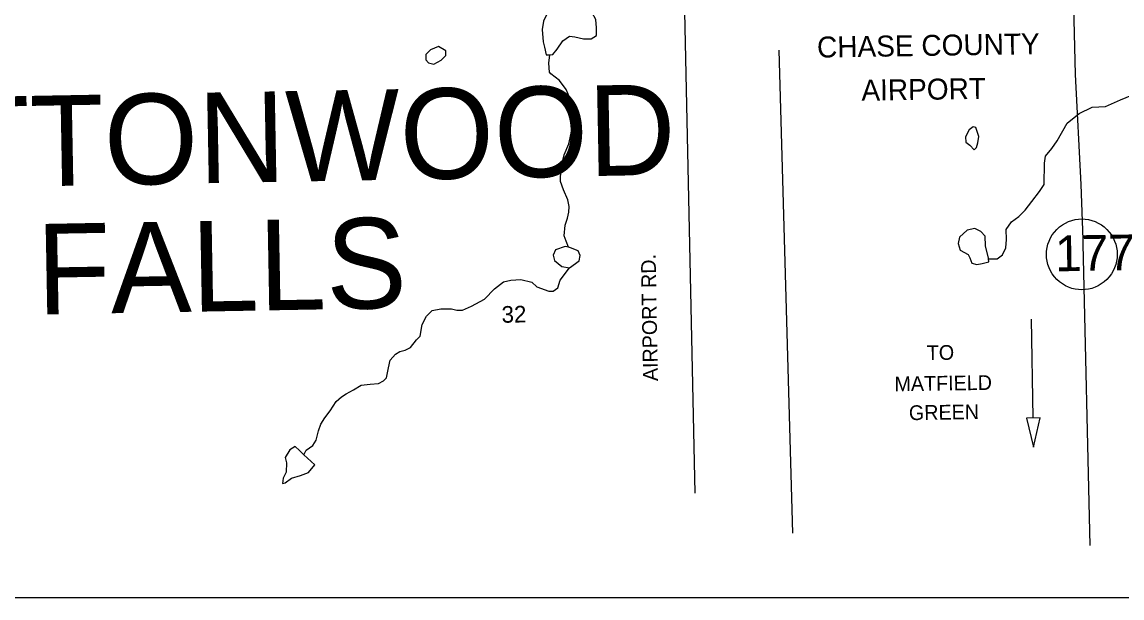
# Model space of a CAD drawing. Extents: x 77.09 to 81.5, y -9.48 to -5.47.
# Drawn here: x 78.39 to 79.382, y -9.418 to -8.899 of the extents above; entities that cross this region are included whole.
import ezdxf

# ---------------------------------------------------------------- set-up
doc = ezdxf.new("R2010")
doc.units = 0
for name, color, linetype in [('PL City Airports', 7, 'Continuous'), ('PL City City Name', 7, 'Continuous'), ('PL City Destination', 7, 'Continuous'), ('PL City K Route', 7, 'Continuous'), ('PL City K Rte Shields', 7, 'Continuous'), ('PL City Lakes', 7, 'Continuous'), ('PL City Local Rd Street Names', 7, 'Continuous'), ('PL City Local Roads', 7, 'Continuous'), ('PL City Map Border', 7, 'Continuous'), ('PL City Section Lines', 7, 'Continuous'), ('PL City Tributaries', 7, 'Continuous')]:
    doc.layers.add(name, color=color, linetype=linetype)

msp = doc.modelspace()

# ---------------------------------------------------------------- linework, layer by layer
at = {"layer": 'PL City Airports'}
msp.add_lwpolyline([(79.07278, -8.92424), (79.08531, -9.35978)], dxfattribs=at)
at = {"layer": 'PL City Destination'}
msp.add_line((79.30215, -9.25583), (79.3008, -9.16687), dxfattribs=at)
for points in [[(79.30839, -9.25573), (79.29611, -9.25611)], [(79.29611, -9.25611), (79.30256, -9.28227)], [(79.30256, -9.28227), (79.30839, -9.25573)]]:
    msp.add_lwpolyline(points, dxfattribs=at)
at = {"layer": 'PL City K Route'}
msp.add_lwpolyline([(79.35351, -9.37083), (79.34741, -9.09922), (79.34731, -9.09489), (79.34555, -9.04527), (79.3403, -8.94611), (79.33842, -8.87204), (79.33837, -8.87004), (79.33165, -8.60488), (79.32944, -8.46817), (79.32938, -8.36932), (79.32929, -8.23252), (79.32682, -8.11593), (79.32505, -8.03281), (79.32428, -7.99662), (79.32406, -7.95317), (79.3193, -7.73438), (79.31121, -7.36186)], dxfattribs=at)
at = {"layer": 'PL City K Rte Shields'}
msp.add_ellipse((79.3461, -9.10841), major_axis=(0.02257, 0.02257), ratio=0.999761, dxfattribs=at)
at = {"layer": 'PL City Lakes'}
for points in [[(78.86644, -8.92837), (78.86915, -8.92833), (78.87288, -8.92344), (78.87819, -8.91577), (78.8841, -8.91154), (78.88899, -8.91215), (78.89663, -8.9141), (78.90369, -8.91399), (78.90853, -8.91115), (78.90842, -8.90426), (78.90776, -8.89668), (78.9044, -8.89052), (78.90003, -8.88852), (78.89514, -8.8886), (78.88806, -8.88733), (78.88207, -8.88674), (78.87773, -8.88681), (78.87231, -8.88758), (78.86369, -8.89186), (78.86053, -8.89811), (78.85956, -8.90572), (78.86028, -8.91674), (78.86144, -8.92155), (78.86318, -8.92842)], [(78.76584, -8.92099), (78.75883, -8.92386), (78.75455, -8.92807), (78.75463, -8.93289), (78.75684, -8.93562), (78.76175, -8.93692), (78.76821, -8.93337), (78.77249, -8.92916), (78.77243, -8.92503)], [(79.25038, -8.99404), (79.2482, -8.99338), (79.24444, -8.9962), (79.24128, -9.00246), (79.24136, -9.00729), (79.2452, -9.00999), (79.24907, -9.01406), (79.25121, -9.01196), (79.25223, -9.0078), (79.25323, -9.00227)], [(79.26204, -9.1125), (79.26203, -9.11181), (79.25914, -9.10082), (79.25899, -9.09185), (79.25513, -9.08778), (79.24965, -9.0851), (79.24262, -9.08659), (79.23566, -9.09291), (79.23466, -9.09845), (79.23638, -9.10463), (79.24351, -9.10865), (79.24518, -9.11139), (79.24689, -9.11619), (79.25125, -9.1175), (79.25613, -9.11673), (79.26208, -9.11526)], [(78.88414, -9.12055), (78.89273, -9.1142), (78.89374, -9.10936), (78.89204, -9.10525), (78.88494, -9.1026), (78.8833, -9.10194), (78.88003, -9.1013), (78.87139, -9.10419), (78.86929, -9.10906), (78.87045, -9.11387), (78.87705, -9.11928)], [(78.64455, -9.28919), (78.64068, -9.28511), (78.63683, -9.28172), (78.63198, -9.28456), (78.62775, -9.29152), (78.62891, -9.29633), (78.62849, -9.30461), (78.62587, -9.31017), (78.6254, -9.31501), (78.62756, -9.31429), (78.63347, -9.31006), (78.64158, -9.30786), (78.6486, -9.30499), (78.65446, -9.298)]]:
    msp.add_lwpolyline(points, close=True, dxfattribs=at)
at = {"layer": 'PL City Local Roads'}
msp.add_lwpolyline([(78.99741, -9.32365), (78.98769, -8.87576)], dxfattribs=at)
at = {"layer": 'PL City Map Border'}
msp.add_lwpolyline([(77.08815, -9.41818), (77.08815, -5.5356), (80.97073, -5.5356), (80.97073, -9.41818), (77.08815, -9.41818)], dxfattribs=at)
at = {"layer": 'PL City Tributaries'}
for points in [[(78.8833, -9.10194), (78.88104, -9.09645), (78.87933, -9.09165), (78.88027, -9.08198), (78.88234, -9.07574), (78.88334, -9.0702), (78.88381, -9.06537), (78.88262, -9.05918), (78.87868, -9.05027), (78.87585, -9.04273), (78.87622, -9.03169), (78.87927, -9.01853), (78.88346, -9.00881), (78.88548, -8.99912), (78.88745, -8.98667), (78.88677, -8.97772), (78.88387, -8.96604), (78.88106, -8.95987), (78.87495, -8.95169), (78.86725, -8.9456), (78.86615, -8.94424), (78.86547, -8.93597), (78.86644, -8.92837)], [(79.26204, -9.1125), (79.26964, -9.11238), (79.27447, -9.10885), (79.27763, -9.10259), (79.27805, -9.095), (79.27791, -9.08603), (79.28269, -9.07906), (79.28913, -9.07413), (79.29501, -9.06852), (79.30087, -9.06084), (79.30778, -9.05176), (79.31203, -9.04548), (79.31227, -9.02617), (79.31325, -9.01994), (79.31912, -9.01295), (79.32389, -9.00598), (79.33287, -8.98997), (79.3436, -8.98152), (79.35546, -8.97581), (79.3674, -8.97494), (79.38088, -8.9692), (79.39491, -8.96346)], [(78.64455, -9.28919), (78.64665, -9.28501), (78.65256, -9.28078), (78.65574, -9.2759), (78.65779, -9.26759), (78.65986, -9.26135), (78.66357, -9.25578), (78.66836, -9.24949), (78.67366, -9.24113), (78.67849, -9.23692), (78.68279, -9.23409), (78.68925, -9.23054), (78.69624, -9.22629), (78.70438, -9.22547), (78.71197, -9.22466), (78.71628, -9.22253), (78.71895, -9.21972), (78.72098, -9.21073), (78.7225, -9.2038), (78.7273, -9.19821), (78.73107, -9.19608), (78.73594, -9.19462), (78.74079, -9.19248), (78.74611, -9.1855), (78.74932, -9.182), (78.75133, -9.17162), (78.75501, -9.16397), (78.76036, -9.15906), (78.76794, -9.15756), (78.77772, -9.15741), (78.78263, -9.15871), (78.78751, -9.15863), (78.7956, -9.15505), (78.80745, -9.14866), (78.81654, -9.13955), (78.82459, -9.13321), (78.83108, -9.13173), (78.8403, -9.1309), (78.85012, -9.1335), (78.85453, -9.13757), (78.86546, -9.14154), (78.86926, -9.14148), (78.87356, -9.13865), (78.87562, -9.13172), (78.88414, -9.12055)]]:
    msp.add_lwpolyline(points, dxfattribs=at)

# ---------------------------------------------------------------- texts
at = {"layer": 'PL City Airports'}
for s, rotation, p in [('CHASE COUNTY ', 0.90213, (79.10743, -8.93104)), ('AIRPORT', 0.89892, (79.14741, -8.96994))]:
    msp.add_text(s, height=0.0189, rotation=rotation, dxfattribs=at).set_placement(p)
at = {"layer": 'PL City City Name'}
for s, rotation, p in [('COTTONWOOD', 1.05695, (78.16796, -9.05142)), ('FALLS', 1.0477, (78.40423, -9.16269))]:
    msp.add_text(s, height=0.08163, rotation=rotation, dxfattribs=at).set_placement(p)
at = {"layer": 'PL City Destination'}
for s, rotation, p in [('TO ', 0.89671, (79.20633, -9.20375)), ('MATFIELD', 0.89614, (79.17719, -9.23189)), ('GREEN', 0.89356, (79.19023, -9.25786))]:
    msp.add_text(s, height=0.0133, rotation=rotation, dxfattribs=at).set_placement(p)
at = {"layer": 'PL City K Rte Shields'}
msp.add_text('177', height=0.0322, rotation=0.89952, dxfattribs=at).set_placement((79.32219, -9.12372))
at = {"layer": 'PL City Local Rd Street Names'}
msp.add_text('AIRPORT RD.', height=0.0133, rotation=91.03332, dxfattribs=at).set_placement((78.96381, -9.22257))
at = {"layer": 'PL City Section Lines'}
msp.add_text('32', height=0.015, rotation=0.96452, dxfattribs=at).set_placement((78.82298, -9.17008))

doc.saveas('drawing.dxf')
